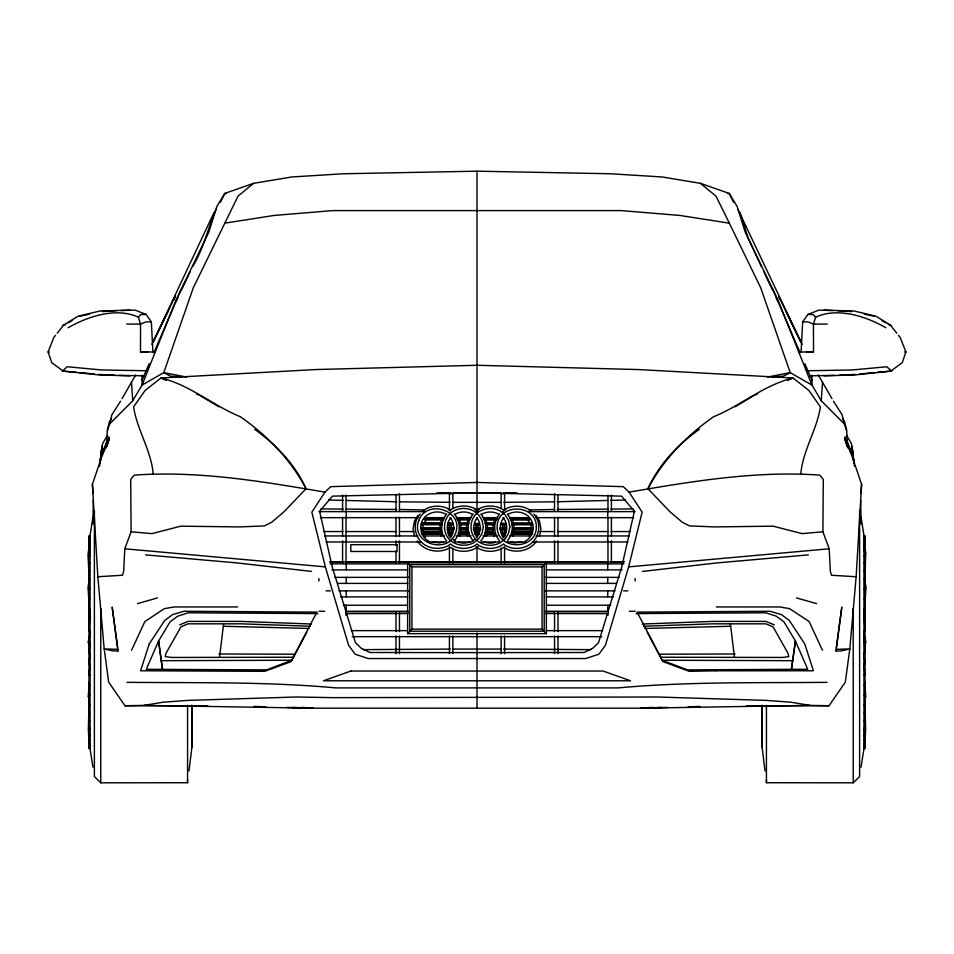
<?xml version="1.0" encoding="UTF-8"?>
<svg xmlns="http://www.w3.org/2000/svg" width="954" height="954" viewBox="0 0 954 954"><rect width="100%" height="100%" fill="white"/><g stroke="black" fill="none" stroke-linecap="round" stroke-linejoin="round"><path stroke-width="1.43" d="M440.772 527.86L421.537 528.087L421.537 529.422L440.772 529.434M477 509.388L477 171.183L343.452 173.759L291.614 176.991L253.597 183.323L224.762 193.423L216.856 206.481L208.819 232.144L175.941 300.224L142.039 385.082L132.725 400.799L109.734 423.85L107.361 430.409L106.419 446.603M762.163 705.948L762.151 747.542L765.013 771.011M859.614 510.605L859.614 776.52L853.246 782.817L766.432 782.721L766.444 779.776M92.967 767.195L90.034 748.795L90.058 674.979L89.008 674.86L90.058 664.175L89.008 664.175L90.058 653.144L89.008 653.132L90.058 641.994L89.008 642.042L90.058 630.832L89.008 630.952L88.984 535.933L90.058 535.409L92.967 516.996M154.679 351.978L140.476 351.978L140.56 324.074L138.354 317.205C116.424 306.985 88.138 316.287 68.116 327.723M191.742 705.173L191.849 747.542L188.987 771.011M90.034 748.795L89.008 748.115L88.984 609.284L89.032 598.993L90.058 598.611M861.033 516.996L863.942 535.409L865.016 535.933L865.016 609.284L864.992 748.115L863.966 748.795L861.033 767.195M142.11 375.184L142.039 385.082L163.778 372.644L186.686 377.068M847.033 446.496L844.6 438.136L852.482 457.443L861.593 484.322L856.155 576.753L831.471 575.25L830.338 571.219L829.193 548.788L822.908 531.76L823.29 479.361L819.713 475.116C755.902 470.549 691.793 481.4 629.044 492.145L623.284 486.659L477 482.438L330.716 486.659L324.956 492.145L311.851 512.143L325.35 566.879L348.568 645.238L355.091 654.205L368.22 658.534L585.78 658.534L598.909 654.205L605.432 645.238L628.65 566.879L642.149 512.143L629.044 492.145M762.151 747.542L762.258 705.173M822.503 382.244L821.275 400.799L844.266 423.85L846.639 430.409L847.581 446.603M89.187 725.445L89.02 736.214L89.187 726.769M864.789 551.317L864.968 536.601L863.942 535.409L863.966 748.795M865.624 554.477L864.98 545.128L865.648 554.477L864.837 583.049M864.789 600.197L864.98 590.669M607.65 517.664L607.841 511.63M607.65 541.979L607.841 535.945M607.65 569.896L607.841 563.862M607.65 583.395L607.841 577.361M607.65 596.894L607.841 590.86M607.65 611.264L607.841 605.23M864.968 613.66L865.051 611.132M93.301 500.099L92.943 523.961M861.057 523.961L860.699 500.099M860.985 493.492L861.593 484.322M89.211 706.962L89.02 711.195L89.163 708.345M88.352 695.967L89.02 699.771L88.352 695.967L89.163 681.979M324.956 492.145C262.207 481.4 198.098 470.549 134.287 475.116L130.71 479.361L131.092 531.76L124.807 548.788L123.662 571.219L122.529 575.25L97.845 576.753L92.407 484.322L101.518 457.443L109.4 438.136L106.967 446.496M801.098 351.907L802.66 321.88L807.847 314.486L818.747 310.133L833.069 310.551M864.98 741.33L865.648 730.025L864.837 697.756M89.02 631.166L89.211 627.899M89.163 697.756L88.352 730.025L89.02 741.33M856.155 576.753L849.811 648.911L845.327 682.11L829.026 705.733L746.314 705.733M89.02 645.739L88.352 642.531L89.163 636.592M88.352 642.531L88.925 636.723M89.008 630.952L90.058 609.022L88.984 609.284M100.051 462.762L102.591 443.634L106.991 436.05M100.039 463.358L101.971 446.174L99.538 466.196M219.539 657.366L223.606 623.833M108.172 442.692L108.911 436.872L106.073 447.963M836.05 651.057L836.05 649.352L849.811 648.911L841.201 650.902L836.05 651.057L841.822 607.102L836.253 647.897M647.17 632.144L662.124 660.24L687.429 669.887L791.45 669.314L795.421 640.969L783.914 621.817L776.306 616.189L765.8 612.79L636.151 613.601M865.648 695.967L865.004 699.771L865.648 695.967L864.837 681.979M422.646 527.979L423.314 524.39M449.155 528.003L449.823 524.402M451.373 532.785L452.041 529.196M459.84 536.446L461.295 528.647L459.852 520.956L457.789 517.557M476.332 524.426L475.438 529.208L476.094 532.809M477.882 532.809L478.55 529.22L477.668 524.426M486.337 536.458L487.792 528.671L486.349 520.979M505.06 529.231L503.497 535.134L502.83 534.025M512.847 536.482L514.301 528.683L512.858 520.991M530.889 532.845L531.557 529.255M539.463 536.506L540.918 528.707L539.475 521.015L535.945 515.351M441.142 520.944L439.687 528.635L441.13 536.434M467.639 520.967L466.184 528.647L467.627 536.446M800.835 473.482C803.018 450.061 816.874 429.98 820.416 406.917L808.932 390.508L793.048 377.999L638.667 369.568L477 365.275L315.333 369.568L160.952 377.999L145.068 390.508L133.584 406.917C137.126 429.98 150.982 450.061 153.165 473.482M864.98 645.739L865.648 642.531L864.837 636.592M107.361 430.409L109.4 421.775L111.451 418.723M109.734 423.85L111.88 414.775L120.562 401.193M216.093 209.296C207.889 228.078 203.619 248.827 192.636 266.619M885.884 327.723C865.862 316.287 837.576 306.985 815.646 317.205L813.44 324.074L813.524 351.978L799.321 351.978M892.002 370.212L902.269 362.651L905.906 351.907L900.194 337.489L898.501 335.367M61.998 370.212L51.731 362.651L48.094 351.907L53.806 337.489L55.499 335.367M107.218 440.521L100.707 456.859L107.432 442.346M142.074 380.097L149.158 363.677M153.868 352.777L175.047 303.706M181.606 288.502L175.631 302.335L178.148 297.052M90.058 555.705L89.008 556.301L90.058 549.635L89.008 550.291L90.058 544.603L89.008 545.211L90.058 540.608L89.008 541.216L90.058 537.722L89.032 538.33L89.032 536.601L90.058 535.981L89.032 538.33L89.211 551.317M131.557 650.246L144.865 621.555L164.41 608.64L174.355 606.947L237.618 606.947M151.913 344.406L213.863 212.849M181.284 290.445L190.073 271.938M153.439 341.651L175.381 296.05M220.541 202.188L224.762 193.423L226.05 193.793M253.597 183.323L238.023 196.119L193.304 287.762L163.778 372.644L170.575 376.186L182.178 376.902M152.723 342.569L168.429 310.682M173.676 300.057L174.976 297.398M822.908 531.76L802.075 533.632L773.193 526.167L714.629 526.918L689.611 525.928L682.289 522.267L669.791 511.582L647.945 488.734C658.844 464.336 677.889 444.755 699.354 429.288M317.849 613.601L188.2 612.79L177.694 616.189L170.086 621.817L158.579 640.969L146.284 669.303L266.571 669.887L291.876 660.24L306.83 632.144M122.029 398.665L135.778 374.839M450.944 517.533C446.043 523.245 445.923 532.022 450.92 537.698M477.441 517.557C472.54 523.257 472.433 532.034 477.429 537.722M503.95 517.569C499.049 523.281 498.93 532.058 503.927 537.734M451.147 533.99L450.479 535.087L448.929 529.196M477.656 534.001L476.988 535.111L476.32 534.001M496.211 517.581L494.148 520.979L492.693 528.671L494.136 536.47M529.387 536.16L530.662 534.049M420.201 513.956C411.448 523.531 414.763 539.606 426.08 545.593A23.039 22.24 0 0 0 448.356 545.605L450.479 543.935L452.59 545.605A23.039 22.24 0 0 0 474.865 545.628L476.976 543.947L479.087 545.628A23.039 22.24 0 0 0 501.363 545.64L503.485 543.971L505.596 545.652A23.039 22.24 0 0 0 527.872 545.664C539.201 539.702 542.54 523.627 533.799 514.027M446.71 513.967C440.056 521.564 440.044 533.322 446.687 540.93M454.259 540.93C460.913 533.334 460.925 521.576 454.283 513.979M473.208 513.991C466.566 521.588 466.554 533.346 473.196 540.942M480.768 540.954C487.422 533.358 487.422 521.599 480.792 513.991M499.717 514.003C493.063 521.599 493.063 533.358 499.693 540.966M507.266 540.966C513.92 533.369 513.932 521.611 507.289 514.015M450.038 537.698C455.034 532.022 454.939 523.245 450.049 517.533M476.535 537.722C481.543 532.046 481.436 523.269 476.547 517.557M503.044 537.734C508.041 532.058 507.945 523.281 503.056 517.569M418.055 515.267L414.525 520.932L413.07 528.611L414.513 536.41M423.958 523.352L425.878 520.264M503.497 523.364L501.935 529.231L502.603 532.821M536.637 541.025C529.768 551.591 513.824 554.167 503.485 547.334L502.257 548.288A24.005 22.502 0 0 1 478.204 548.264L476.046 546.594M647.945 488.734C663.424 459.387 686.498 435.787 713.544 416.755C740.948 405.665 763.999 384.939 793.048 377.999M57.192 333.232L62.296 326.852M407.644 633.647L411.949 629.127L542.051 629.127L546.356 633.647L407.644 633.647L407.644 562.836L546.356 562.836L546.356 633.647M138.354 317.205L140.906 314.486L146.153 314.486L151.34 321.88L152.902 351.907M254.646 429.288C276.111 444.755 295.156 464.336 306.055 488.734L284.209 511.582L271.711 522.267L264.389 525.928L239.371 526.918L180.807 526.167L151.924 533.632L131.092 531.76M542.051 629.127L542.051 566.903L546.356 562.836M130.006 375.828L99.395 374.97L62.38 371.046L67.185 366.753L101.684 369.961L147.536 370.772M472.075 541.276L474.305 539.499M525.094 541.312C535.802 535.969 535.886 519.441 525.105 514.134A17.005 16.564 0 0 0 508.41 514.123M421.99 511.63C429.729 504.845 442.048 504.463 450.503 510.092L451.731 509.138A23.29 21.93 0 0 1 475.784 509.162L477.012 510.104L478.228 509.162A23.29 21.93 0 0 1 502.281 509.174L503.509 510.128C511.964 504.523 524.295 504.916 532.022 511.702M476.165 511.702L479.123 509.424M502.675 511.726L505.62 509.448M477.906 546.594L475.748 548.264A24.005 22.502 0 0 1 451.695 548.252L450.479 547.298C440.116 554.119 424.184 551.519 417.327 540.942M62.38 325.791L78.025 316.227L99.92 311.004L130.006 310.133M735.009 406.798L753.636 395.731M63.143 325.791L65.695 324.324M68.247 322.846L72.075 320.639M90.058 536.041L89.032 536.601L90.058 535.409L90.058 674.979M89.008 571.148L90.058 570.623M90.058 579.293L89.008 579.817L89.032 589.119L90.058 588.666M754.936 395.135L757.548 393.954M89.008 563.23L90.058 562.765M787.754 380.36L791.725 378.595M864.968 727.902L863.966 728.319L864.992 733.912L863.966 734.449L864.992 738.933L863.966 739.481L864.992 742.916L863.966 743.536L864.992 745.813L863.966 746.422L864.992 747.542L863.966 748.21L864.992 748.115M179.746 624.834L188.081 621.4L241.123 621.4L311.66 624.023M863.966 721.319L864.992 720.962M443.383 541.645L439.782 542.898L432.21 542.051M521.755 542.111L514.182 542.945L510.581 541.693M863.966 713.401L864.992 713.103M137.448 603.632L157.41 597.943M727.95 193.793L729.238 193.423L737.144 206.481L745.181 232.144L778.059 300.224L811.961 385.082L821.275 400.799M863.966 704.732L864.992 704.446M767.314 377.068L790.222 372.644L811.961 385.082L811.89 375.184M863.966 695.359L864.992 695.144M863.966 685.389L864.992 685.175M79.742 316.227L89.628 314.188M102.34 311.576L116.626 310.67M97.845 576.753L104.189 648.911L108.673 682.11L124.974 705.733L144.03 705.388L163.027 702.216L188.033 700.391L296.754 696.992L333.077 697.648L657.246 696.992L765.967 700.391L790.973 702.216L809.97 705.388L829.026 705.733M224.631 223.188L273.989 215.461L332.672 210.595L621.328 210.595L680.011 215.461L729.369 223.188L760.696 287.762L790.222 372.644L783.425 376.186L771.822 376.902M642.447 571.422L716.49 562.967L808.36 554.882M863.942 674.979L864.992 674.86L863.942 664.175L864.992 664.175L863.942 653.144L864.992 653.132L863.942 630.832L864.992 630.952L864.992 598.993L863.942 598.611M806.464 370.772L852.316 369.961L886.815 366.753L891.62 371.046L854.605 374.97L823.994 375.828M829.193 548.788L628.65 566.879M855.285 374.409L839.15 375.256M859.733 373.98L874.556 372.585M877.513 372.31L891.62 371.046M144.03 705.388L313.294 708.19L640.706 708.19L652.417 707.367M904.607 351.978L905.906 351.907M809.97 705.388L640.706 708.19L661.48 707.391M642.34 624.023L712.876 621.4L765.919 621.4L774.254 624.834M643.664 626.241L712.876 623.833L765.955 623.833L773.074 626.861L787.921 653.132L788.743 656.65L782.244 657.449L660.597 657.223M644.976 628.459L730.573 626.253M640.706 708.19L667.418 707.403M688.192 706.783L700.069 706.437M120.931 310.551L135.253 310.133L146.153 314.486M834.774 375.375L809.922 375.828M557.219 501.768L607.674 500.456M610.643 500.385L625.49 499.991M529.053 509.901L554.334 509.496M140.476 351.978L147.655 351.907M500.767 502.353L453.233 502.353M503.736 502.317L554.25 501.84M291.876 660.24L161.202 660.693L158.579 640.969L162.55 669.314L161.202 660.693M557.315 509.472L607.877 509.114M610.858 509.09L633.17 508.923M362.973 649.638L450.348 649.078M453.305 649.054L500.695 649.054M218.871 653.991L294.917 654.205M659.083 654.205L735.129 653.991M329.917 561.811L624.083 561.811M346.063 613.505L408.24 613.422M545.76 613.422L607.936 613.505M293.403 657.223L171.756 657.449L165.257 656.65L166.079 653.132L180.926 626.861L188.045 623.833L241.123 623.833L310.336 626.241M94.386 510.605L94.386 776.52L100.754 782.817L187.568 782.721L187.568 705.268M807.847 314.486L813.094 314.486L815.646 317.205M151.34 321.88L146.093 321.88L140.56 324.074L126.703 324.074M802.66 321.88L807.907 321.88L813.44 324.074L827.297 324.074M48.094 351.907L49.393 351.978M62.38 371.046L76.487 372.31M144.078 375.828L119.226 375.375M436.944 492.824L450.3 492.824M453.257 492.824L500.743 492.824M503.7 492.824L517.056 492.824M318.886 511.63L425.21 511.63M528.79 511.63L635.114 511.63M320.341 517.664L418.031 517.664M425.401 517.664L444.564 517.664M456.358 517.664L471.109 517.664M482.891 517.664L497.642 517.664M509.436 517.664L528.599 517.664M535.969 517.664L633.659 517.664M323.668 531.557L342.939 531.557M345.908 531.557L396.315 531.557M400.763 531.557L413.953 531.557M422.753 531.557L441.809 531.557M460.877 531.557L466.733 531.557M487.267 531.557L493.123 531.557M512.191 531.557L531.247 531.557M540.047 531.557L553.237 531.557M557.685 531.557L608.092 531.557M611.061 531.557L630.332 531.557M324.634 535.945L417.804 535.945M423.731 535.945L444.445 535.945M448.881 535.945L451.838 535.945M456.286 535.945L471.085 535.945M482.915 535.945L497.714 535.945M502.162 535.945L505.119 535.945M509.555 535.945L530.269 535.945M536.196 535.945L629.366 535.945M326.113 541.979L420.976 541.979M428.358 541.979L446.043 541.979M454.891 541.979L471.109 541.979M481.424 541.979L499.109 541.979M507.957 541.979L525.642 541.979M533.024 541.979L627.887 541.979M329.846 561.715L343.106 561.715M346.052 561.715L396.125 561.715M399.07 561.715L554.93 561.715M557.875 561.715L607.948 561.715M610.894 561.715L624.154 561.715M330.132 563.862L407.883 563.862M546.117 563.862L623.868 563.862M407.644 562.836L411.949 566.903L542.051 566.903M331.897 569.896L407.716 569.896M546.284 569.896L622.103 569.896M334.675 577.361L408.932 577.361M545.068 577.361L619.325 577.361M337.68 583.395L407.716 583.395M546.284 583.395L616.32 583.395M326.065 590.86L330.37 590.86M338.98 590.86L408.932 590.86M545.068 590.86L615.02 590.86M623.63 590.86L627.935 590.86M340.566 596.894L407.716 596.894M546.284 596.894L613.434 596.894M343.285 605.23L407.453 605.23M546.547 605.23L610.715 605.23M716.382 606.947L779.645 606.947L789.59 608.64L809.135 621.555L822.443 650.246M318.886 611.264L324.67 611.264M345.622 611.264L408.193 611.264M545.807 611.264L608.378 611.264M629.33 611.264L635.114 611.264M345.98 613.41L396.447 613.41M399.392 613.41L408.181 613.41M545.819 613.41L554.608 613.41M557.553 613.41L608.02 613.41M223.427 626.253L309.024 628.459M351.31 630.642L407.453 630.642M546.547 630.642L602.689 630.642M352.133 636.676L601.867 636.676M792.798 660.693L662.124 660.24M126.965 682.337C196.56 683.016 266.369 681.514 335.736 687.894L618.264 687.894C687.631 681.514 757.44 683.016 827.035 682.337M124.974 705.733L207.686 705.733M424.494 518.165L443.741 518.189M457.061 518.189L470.382 518.201M483.702 518.213L497.022 518.225M510.342 518.225L529.577 518.249M424.494 519.501L443.741 519.525M457.061 519.525L470.382 519.536M483.702 519.548L497.022 519.56M510.33 519.56L529.577 519.584M424.494 519.703L442.262 519.715M458.54 519.727L468.903 519.739M485.181 519.751L495.543 519.751M511.821 519.763L529.577 519.775M421.537 523.054L442.262 523.066M448.177 523.066L451.135 523.066M460.019 523.078L467.412 523.078M486.659 523.09L494.053 523.102M513.3 523.114L531.056 523.126M442.251 523.424L421.537 523.4L421.537 524.736L442.251 524.76M448.177 523.424L452.613 523.424M458.54 523.436L468.891 523.436M474.818 523.436L479.254 523.448M485.169 523.448L494.053 523.46M501.458 523.46L505.894 523.46M511.809 523.472L532.535 523.484M448.177 524.76L452.613 524.76M460.019 524.772L467.412 524.867M474.818 524.772L479.254 524.783M486.647 524.783L494.053 524.879M501.458 524.795L505.894 524.795M511.809 524.807L532.535 524.819M448.177 527.86L454.092 527.86M460.007 527.872L467.412 527.872M474.818 527.872L479.254 527.884M486.647 527.884L494.053 527.896M501.446 527.896L505.894 527.896M513.288 527.908L532.535 527.92M421.537 528.087L440.772 528.099M448.165 528.099L454.092 528.111M460.007 528.111L467.412 528.111M473.327 528.122L480.733 528.122M486.647 528.134L494.053 528.134M499.968 528.134L505.894 528.146M513.288 528.146L532.523 528.158M448.165 529.434L454.092 529.446M460.007 529.446L467.412 529.446M473.327 529.458L480.733 529.458M486.647 529.47L494.053 529.47M499.968 529.47L505.894 529.482M513.288 529.482L532.523 529.494M421.537 529.625L440.772 529.637M448.177 529.637L452.613 529.649M460.007 529.649L467.412 529.649M474.806 529.661L479.254 529.661M486.647 529.673L494.053 529.673M501.446 529.673L505.894 529.685M513.288 529.685L532.535 529.697M421.525 532.404L440.772 532.427M448.165 532.427L451.135 532.427M460.007 532.439L467.412 532.439M486.647 532.451L494.053 532.463M513.288 532.475L532.523 532.487M421.525 532.654L442.251 532.666M448.165 532.666L452.613 532.678M458.528 532.678L468.891 532.678M474.806 532.69L479.242 532.69M485.169 532.69L494.041 532.702M501.446 532.702L505.882 532.714M511.809 532.714L532.523 532.726M421.525 533.99L442.251 534.001M448.165 534.001L452.601 534.013M458.528 534.013L468.891 534.013M474.806 534.025L479.242 534.025M485.169 534.025L495.531 534.037M501.446 534.037L504.404 534.049M511.809 534.049L532.523 534.061M423.004 534.192L440.772 534.204M460.007 534.216L467.412 534.216M486.647 534.24L494.053 534.24M513.288 534.252L531.044 534.264M320.83 508.923L343.142 509.09M346.123 509.114L396.685 509.472M503.652 649.078L591.027 649.638M806.345 351.907L813.524 351.978M399.75 501.84L450.264 502.317M477 171.183L610.548 173.759L662.386 176.991L700.403 183.323L729.238 193.423L733.459 202.188M399.666 509.496L424.947 509.901M328.51 499.991L343.357 500.385M346.326 500.456L396.781 501.768M823.994 310.133L854.08 311.004L875.975 316.227L891.62 325.791M837.374 310.67L851.66 311.576M114.85 375.256L98.715 374.409M117.95 651.057L112.799 650.902L104.189 648.911L117.95 649.352L117.95 651.057L112.178 607.102L117.747 647.897M253.931 706.437L265.808 706.783M286.582 707.403L313.294 708.19L301.583 707.367M89.008 748.115L90.034 748.163L89.008 747.542L90.034 746.422L89.008 745.813L90.034 743.536L89.008 742.916L90.034 739.481L89.008 738.933L90.034 734.449L89.008 733.912L90.034 728.319L89.032 727.902M292.52 707.391L313.294 708.19M145.64 554.882L237.51 562.967L311.553 571.422M79.444 372.585L94.267 373.98M325.35 566.879L124.807 548.788M864.372 314.188L874.258 316.227M89.008 685.175L90.034 685.389M89.008 695.144L90.034 695.359M865.016 609.284L863.942 609.022L864.992 630.952M89.008 704.446L90.034 704.732M796.59 597.943L816.552 603.632M89.008 713.103L90.034 713.401M160.952 377.999C190.001 384.939 213.052 405.665 240.456 416.755C267.502 435.787 290.576 459.387 306.055 488.734M89.008 720.962L90.034 721.319M863.942 588.666L864.968 589.119L864.992 579.817L863.942 579.293M162.275 378.595L166.246 380.36M863.942 562.765L864.992 563.23M196.452 393.954L199.064 395.135M863.942 570.623L864.992 571.148M863.942 536.041L864.968 536.601L863.942 535.981L864.968 538.33L863.942 537.722L864.992 541.216L863.942 540.608L864.992 545.211L863.942 544.603L864.992 556.301L863.942 555.705M881.925 320.639L885.753 322.846M888.305 324.324L890.857 325.791M200.364 395.731L218.991 406.798M474.889 509.424L477.835 511.702M448.38 509.4L450.503 511.046M453.15 539.487L455.38 541.264M428.871 541.252C418.162 535.886 418.114 519.358 428.895 514.063A17.005 16.564 0 0 1 445.601 514.075M700.403 183.323L715.977 196.119L729.369 223.188M891.704 326.852L896.808 333.232M842.549 418.723L844.6 421.775L846.639 430.409M737.907 209.296L802.087 344.406M450.491 523.329L451.826 528.003M528.111 520.335L530.674 524.462L531.342 528.051M423.314 533.966L425.234 537.15M847.009 436.05L851.409 443.634L854.462 466.196M818.222 374.839L831.971 398.665M833.438 401.193L842.12 414.775L844.266 423.85M779.024 297.398L780.324 300.057M785.571 310.682L801.277 342.569M761.364 266.619L748.234 238.226L740.137 212.849M778.619 296.05L800.561 341.651M763.927 271.938L772.716 290.445M775.852 297.052L778.369 302.335L772.394 288.502M846.568 442.346L853.293 456.859L853.949 462.762M778.953 303.706L800.132 352.777M804.842 363.677L811.926 380.097M846.782 440.521L853.293 456.859L852.029 446.174L853.961 463.358M847.927 447.963L845.089 436.872L845.828 442.692M865.075 636.723L865.648 642.531M504.165 524.438L504.833 528.039M422.419 529.172L423.087 532.773M730.394 623.833L734.461 657.366M132.725 400.799L131.497 382.244M92.407 484.322L93.015 493.492M89.163 583.049L88.352 554.477L89.02 545.128L88.352 554.477L88.805 575.656M864.837 708.345L864.98 711.195L864.789 706.962M88.949 611.132L89.032 613.66M346.159 511.63L346.35 517.664M346.159 535.945L346.35 541.979M346.159 563.862L346.35 569.896M346.159 577.361L346.35 583.395M346.159 590.86L346.35 596.894M346.159 605.23L346.35 611.264M89.02 590.669L89.211 600.197M864.813 726.769L864.98 736.214L864.813 725.445M191.849 747.542L191.837 705.948M187.556 779.776L187.568 782.721M853.21 608.485L853.246 782.817M766.432 705.268L766.432 782.721M635.114 578.565L635.114 580.986M611.419 495.114L611.419 511.344M611.419 517.235L611.419 536.41M611.419 540.835L611.419 562.955M607.972 495.114L607.972 511.344M607.972 517.235L607.972 536.41M607.972 540.835L607.972 562.955M607.972 612.504L607.972 615.437M557.995 495.114L557.995 511.344M557.995 517.235L557.995 536.41M557.995 540.835L557.995 562.955M557.995 612.504L557.995 631.596M557.995 635.996L557.995 653.621M554.548 493.647L554.548 511.344M554.548 517.235L554.548 536.41M554.548 540.835L554.548 562.955M554.548 612.504L554.548 631.596M554.548 635.996L554.548 653.621M504.571 509.865L504.571 493.647L501.124 493.647L501.124 508.387M504.571 524.617L504.571 533.465M504.571 546.737L504.571 562.955M504.571 635.996L504.571 653.621M501.124 548.204L501.124 562.955M501.124 635.996L501.124 653.621M477 524.33L477 531.557M477 547.763L477 562.502M477 633.062L477 708.19M452.876 508.387L452.876 493.647L449.429 493.647L449.429 509.865M452.876 548.204L452.876 562.955M452.876 635.996L452.876 653.621M449.429 524.617L449.429 533.465M449.429 546.737L449.429 562.955M449.429 635.996L449.429 653.621M411.949 566.903L411.949 629.127M399.452 493.647L399.452 511.344M399.452 517.235L399.452 536.41M399.452 540.835L399.452 562.955M399.452 612.504L399.452 631.596M399.452 635.996L399.452 653.621M396.005 495.114L396.005 511.344M396.005 517.235L396.005 536.41M396.005 540.835L396.005 545.259M396.005 551.162L396.005 562.955M396.005 612.504L396.005 631.596M396.005 635.996L396.005 653.621M346.028 495.114L346.028 511.344M346.028 517.235L346.028 536.41M346.028 540.835L346.028 562.955M346.028 612.504L346.028 615.437M342.581 495.114L342.581 511.344M342.581 517.235L342.581 536.41M342.581 540.835L342.581 562.955M318.886 578.565L318.886 580.986M100.79 608.485L100.754 782.817M470.036 541.812A14.775 13.726 0 0 1 458.635 542.277M455.392 514.087A17.005 16.564 0 0 1 472.099 514.099M481.901 514.111A17.005 16.564 0 0 1 498.608 514.123M495.329 542.301A14.775 13.726 0 0 1 483.928 541.812M865.624 587.497L864.837 611.085L865.648 587.497L864.98 578.494L865.624 587.497M89.02 578.494L88.376 587.497L89.163 611.085L88.352 587.497L89.02 578.494M795.421 640.969L791.45 669.314L807.716 669.303L795.421 640.969M536.351 526.846C536.589 550.661 496.939 550.661 497.141 526.823C497.117 503.128 536.482 503.175 536.351 526.846M418.746 520.526C410.125 543.255 447.76 555.216 455.607 533.143C464.348 510.402 426.7 498.477 418.746 520.526M483.332 526.811L482.104 533.155L478.765 538.724L473.53 542.85A20.618 19.951 0 0 1 453.925 542.826C441.356 536.553 441.368 517.128 453.949 510.855A20.368 19.438 0 0 1 473.554 510.879L478.777 515.005L482.116 520.574L483.332 526.811M509.841 526.835L508.613 533.179L505.262 538.748L500.027 542.862A20.618 19.951 0 0 1 480.434 542.85C467.865 536.565 467.865 517.14 480.458 510.879A20.368 19.426 0 0 1 500.051 510.891L505.286 515.017L508.625 520.586L509.841 526.835M634.398 511.284L621.758 566.879L598.54 642.662L592.875 648.171L584.063 652.5L477 652.619L369.937 652.5L361.125 648.171L355.46 642.662L332.242 566.879L319.602 511.284L332.433 496.14L477 492.789L621.567 496.14L634.398 511.284M149.218 643.974L140.608 670.757L264.759 671.318L291.006 661.659L316.895 612.122L183.824 611.264L172.459 614.662L164.613 620.577L149.218 643.974M350.905 671.032L323.478 680.786L630.522 680.786L603.095 671.032L350.905 671.032M715.476 670.805L689.241 671.318L662.994 661.659L637.105 612.122L770.176 611.264L781.541 614.662L789.387 620.577L804.782 643.974L813.392 670.757L715.476 670.805M397.019 544.686L350.833 544.686L350.833 551.484L397.019 551.484L397.019 544.686M544.209 564.673L409.791 564.673L409.791 631.202L544.209 631.202L544.209 564.673M864.98 631.166L864.789 627.899L864.98 631.166"/></g></svg>
